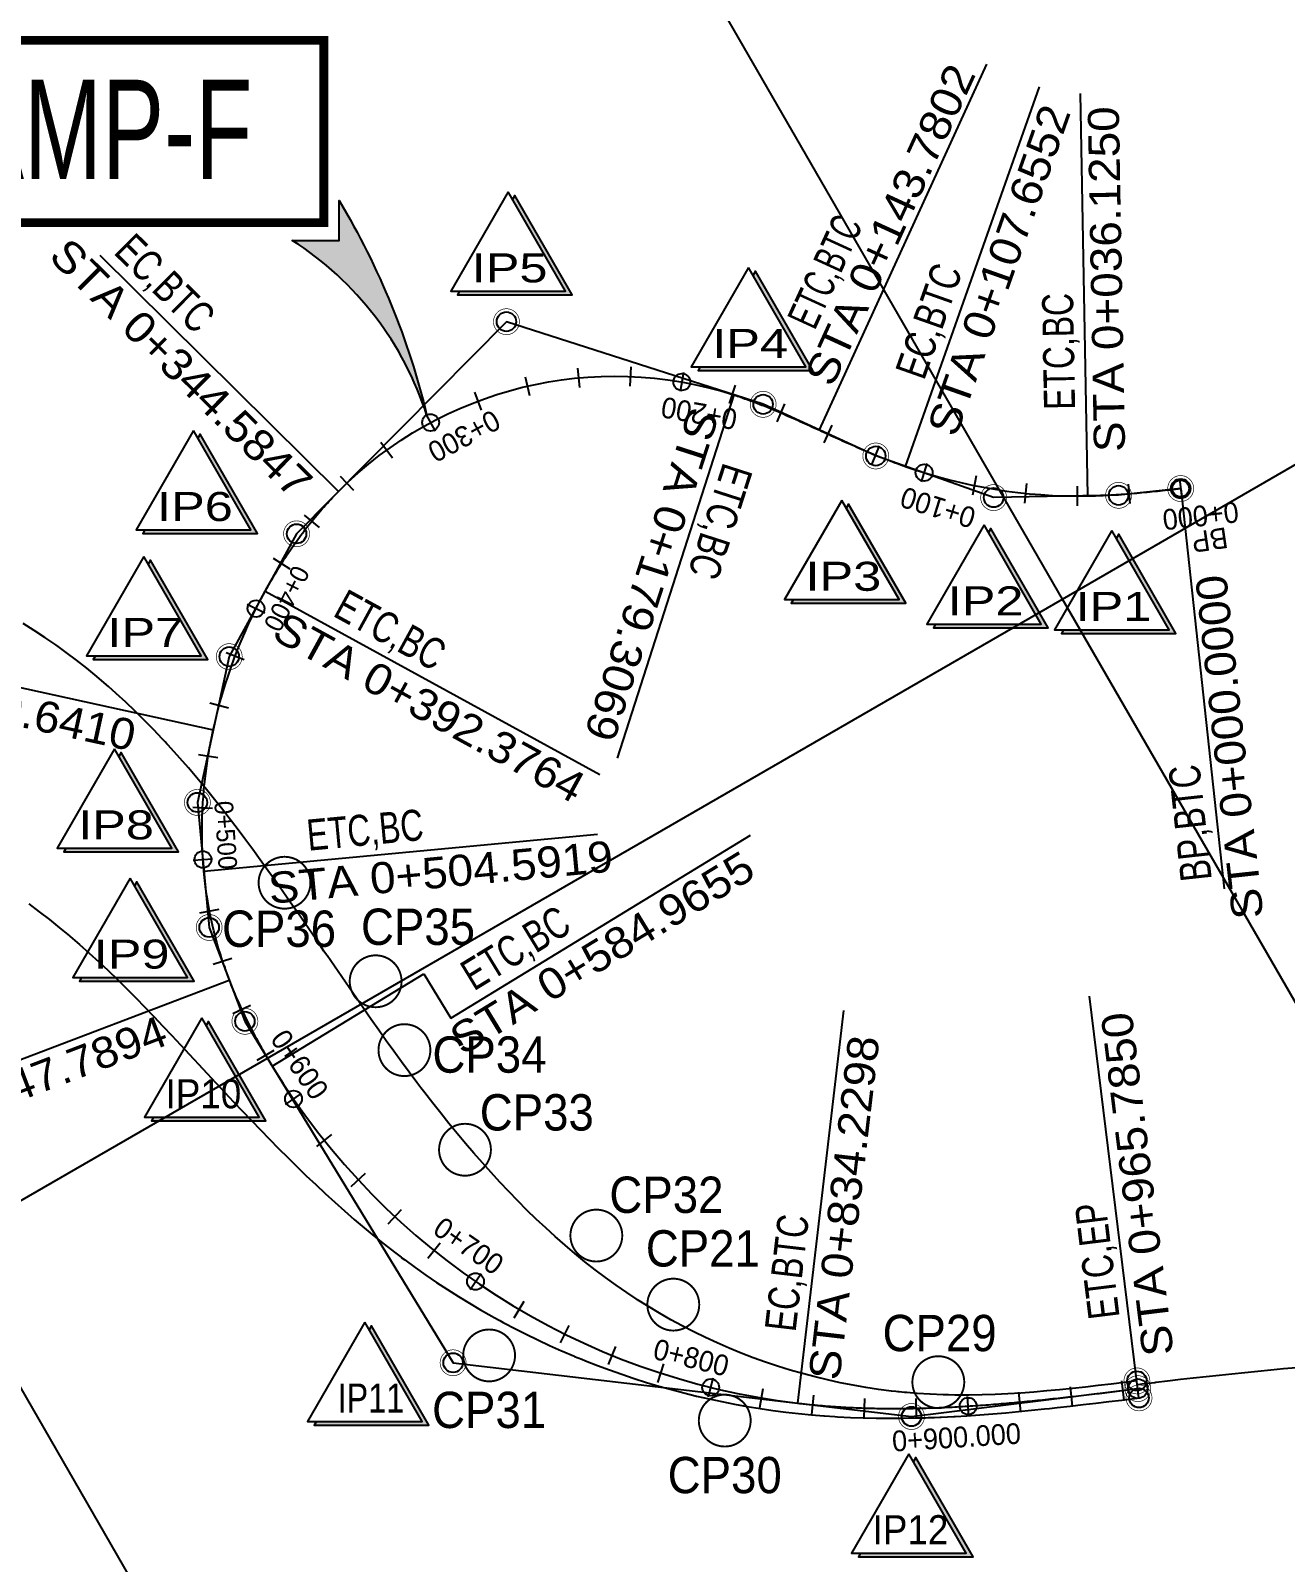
# Model space of a CAD drawing. Extents: x 227753 to 228594, y 228187 to 228781.
# Drawn here: x 228114.8 to 228211.6, y 228567.4 to 228685.5 of the extents above; entities that cross this region are included whole.
import ezdxf
from ezdxf.enums import TextEntityAlignment as Align

# ---------------------------------------------------------------- set-up
doc = ezdxf.new("R2010")
doc.units = 0
doc.header["$LTSCALE"] = 10
doc.header["$MEASUREMENT"] = 0
doc.layers.get('0').update_dxf_attribs({"linetype": 'CONTINUOUS'})
for name, color, linetype in [('CA-ALGN-CNTL', 2, 'CONTINUOUS'), ('CA-ALGN-IPLN', 1, 'CONTINUOUS'), ('CA-ALGN-IPSM', 2, 'CONTINUOUS'), ('CA-ALGN-STSM', 2, 'CONTINUOUS'), ('CA-ALGN-SUBL', 1, 'CONTINUOUS'), ('CA-ALGN-SUBT', 2, 'CONTINUOUS'), ('CA-ALGN-TEXT', 3, 'CONTINUOUS'), ('CA-LEAL', 1, 'CONTINUOUS'), ('CA-LEAT', 3, 'CONTINUOUS'), ('CV-GRID-LINE', 1, 'CONTINUOUS'), ('CV-SURV-SYMB', 3, 'CONTINUOUS'), ('CV-SURV-TEXT', 3, 'CONTINUOUS')]:
    doc.layers.add(name, color=color, linetype=linetype)
doc.styles.add('GTXT', font='romans__.ttf', dxfattribs={"bigfont": 'whgtxt'})
doc.styles.get("Standard").update_dxf_attribs({"font": 'Dotum.ttf'})

# ---------------------------------------------------------------- blocks, each defined once
blk = doc.blocks.new('CASTAMM')
blk.add_line((0, -1.5), (0, 1.5))
blk.add_circle((0, 0), 1.3)
at = {"style": 'GTXT', "flags": 1}
for tag, p in [('STA_DST', (0, -3.624746947281125)), ('XSEC_DAT', (0, -6.854719476030255))]:
    blk.add_attdef(tag, text='', height=2.5, dxfattribs=at).set_placement(p, align=Align.MIDDLE)
blk = doc.blocks.new('CASTAMS')
blk.add_line((0, -1.5), (0, 1.5))
at = {"style": 'GTXT', "flags": 1}
for tag, p in [('STA_DST', (0, -3.624746947281125)), ('XSEC_DAT', (0, -6.854719476030255))]:
    blk.add_attdef(tag, text='', height=2.5, dxfattribs=at).set_placement(p, align=Align.MIDDLE)
blk = doc.blocks.new('CAIPMRK')
at = {"const_width": 0.1}
blk.add_lwpolyline([(-2, 0, -0.9999999999999999), (2, 0, -1)], format="xyb", close=True, dxfattribs=at)
blk.add_circle((0, 0), 1.5)
blk = doc.blocks.new('CVSVCPM')
at = {"const_width": 0.15}
blk.add_lwpolyline([(0, 2, -1), (0, -2, -1), (0, 2)], format="xyb", dxfattribs=at)
at = {"style": 'GTXT', "flags": 1}
blk.add_attdef('NO', text='', height=2.5, dxfattribs=at).set_placement((0, 4.760439115567124), align=Align.MIDDLE)

msp = doc.modelspace()

# ---------------------------------------------------------------- hatches: boundary and pattern name
at = {"layer": 'CA-ALGN-TEXT'}
for points in [[(228156.0911978542, 228665.4399606766), (228147.9349483182, 228665.4399606766), (228147.7728568025, 228665.159209936), (228156.6129707072, 228665.159209936), (228152.1929137549, 228672.8149731499), (228152.0130730862, 228672.5034799744)], [(228174.6485538168, 228659.6148415517), (228166.4923042807, 228659.6148415517), (228166.3302127651, 228659.3340908111), (228175.1703266698, 228659.3340908111), (228170.7502697174, 228666.9898540249), (228170.5704290488, 228666.6783608495)], [(228131.8193133458, 228647.0378591625), (228123.6630638097, 228647.0378591625), (228123.500972294, 228646.7571084219), (228132.3410861988, 228646.7571084219), (228127.9210292464, 228654.4128716357), (228127.7411885777, 228654.1013784603)], [(228181.838647822, 228641.6567739845), (228173.6823982859, 228641.6567739845), (228173.5203067703, 228641.3760232439), (228182.360420675, 228641.3760232439), (228177.9403637226, 228649.0317864578), (228177.760523054, 228648.7202932823)], [(228192.8077778666, 228639.76186341), (228184.6515283306, 228639.76186341), (228184.4894368149, 228639.4811126694), (228193.3295507196, 228639.4811126694), (228188.9094937672, 228647.1368758832), (228188.7296530986, 228646.8253827078)], [(228202.6750613629, 228639.3310713515), (228194.5188118268, 228639.3310713515), (228194.3567203112, 228639.050320611), (228203.1968342159, 228639.050320611), (228198.7767772635, 228646.7060838247), (228198.5969365948, 228646.3945906494)], [(228127.988989416, 228637.3243577814), (228119.8327398799, 228637.3243577814), (228119.6706483643, 228637.0436070409), (228128.510762269, 228637.0436070408), (228124.0907053166, 228644.6993702546), (228123.9108646479, 228644.3878770793)], [(228125.731454553, 228622.4870091227), (228117.575205017, 228622.4870091227), (228117.4131135013, 228622.2062583821), (228126.253227406, 228622.2062583821), (228121.8331704536, 228629.8620215959), (228121.653329785, 228629.5505284205)], [(228126.9314662381, 228612.5220825525), (228118.7752167021, 228612.5220825525), (228118.6131251864, 228612.241331812), (228127.4532390911, 228612.241331812), (228123.0331821388, 228619.8970950258), (228122.8533414701, 228619.5856018504)], [(228132.4719950721, 228601.7504150954), (228124.3157455361, 228601.7504150954), (228124.1536540205, 228601.4696643549), (228132.9937679251, 228601.4696643549), (228128.5737109728, 228609.1254275687), (228128.3938703041, 228608.8139343933)], [(228145.0431732228, 228578.2861709966), (228136.8869236867, 228578.2861709966), (228136.7248321711, 228578.005420256), (228145.5649460758, 228578.005420256), (228141.1448891234, 228585.6611834698), (228140.9650484548, 228585.3496902944)], [(228187.0156033789, 228568.1348128773), (228178.8593538429, 228568.1348128773), (228178.6972623272, 228567.8540621368), (228187.5373762319, 228567.8540621368), (228183.1173192795, 228575.5098253506), (228182.9374786109, 228575.1983321751)]]:
    msp.add_hatch(color=256, dxfattribs=at).paths.add_polyline_path(points)
at = {"layer": 'CA-LEAL'}
h = msp.add_hatch(color=256, dxfattribs=at)
edge = h.paths.add_edge_path()
edge.add_arc((228121.4722846283, 228648.200563472), 25.12749305833564, 17.69680330016094, 57.36090990800697)
edge.add_line((228135.0246830109, 228669.3600390202), (228138.6330564446, 228669.3600390202))
edge.add_line((228138.6330564446, 228669.3600390202), (228138.6330564446, 228672.4355357627))
edge.add_arc((228088.020937599, 228642.0846582775), 59.01493317935285, 13.477431644281808, 30.950108454510712, ccw=False)

# ---------------------------------------------------------------- linework, layer by layer
at = {"layer": 'CA-ALGN-CNTL'}
for points in [[(228129.7620095435, 228613.4211284652, -0.05839180316798868), (228128.2049512729, 228620.7053235805), (228128.1911569695, 228620.8555223003), (228128.1739546017, 228621.0547807995), (228128.1579899721, 228621.2541422866), (228128.1432591593, 228621.453598738), (228128.1297581881, 228621.6531422109), (228128.1174830306, 228621.8527648429), (228128.1064296074, 228622.0524588526), (228128.0965937883, 228622.2522165389), (228128.0879713937, 228622.4520302817), (228128.0805581952, 228622.6518925415), (228128.0743499169, 228622.8517958597), (228128.0693422365, 228623.0517328582), (228128.0655307859, 228623.2516962398), (228128.0629111523, 228623.451678788), (228128.0614788794, 228623.6516733668), (228128.0612294682, 228623.8516729209), (228128.0621583781, 228624.0516704755), (228128.0642610276, 228624.2516591365), (228128.0675327952, 228624.4516320898), (228128.071969021, 228624.6515826019), (228128.0775650066, 228624.8515040195), (228128.0843160169, 228625.0513897694), (228128.0922172807, 228625.2512333584), (228128.1012639913, 228625.4510283732), (228128.111451308, 228625.6507684802), (228128.1227743564, 228625.8504474255), (228128.1352282296, 228626.0500590347), (228128.1488079891, 228626.2495972127), (228128.1635086656, 228626.4490559436), (228128.1793252597, 228626.6484292903), (228128.196252743, 228626.8477113949), (228128.2142860588, 228627.0468964778), (228128.2334201228, 228627.245978838), (228128.2536498243, 228627.4449528528), (228128.2749700267, 228627.6438129776), (228128.2973755684, 228627.8425537453), (228128.3208612635, 228628.0411697669), (228128.3454219028, 228628.2396557304), (228128.3710522545, 228628.4380064011), (228128.3977470648, 228628.6362166215), (228128.4255010589, 228628.8342813103), (228128.4543089417, 228629.032195463), (228128.4841653985, 228629.2299541512), (228128.5150650955, 228629.4275525224), (228128.5470026812, 228629.6249857996), (228128.5799727864, 228629.8222492816), (228128.6139700254, 228630.0193383419), (228128.6489889964, 228630.216248429), (228128.6850242824, 228630.4129750659), (228128.7220704518, 228630.6095138499), (228128.760122059, 228630.8058604523), (228128.7991736455, 228631.0020106178), (228128.8392197399, 228631.1979601647), (228128.8802548589, 228631.3937049842), (228128.9222735083, 228631.5892410403), (228128.9306528405, 228631.6276734067, -0.07170337086602985), (228132.9335314533, 228642.316596723), (228132.9938061687, 228642.4261337375), (228133.0909406886, 228642.600961654), (228133.1889580092, 228642.7752961573), (228133.2878616865, 228642.9491293406), (228133.3876552009, 228643.1224532175), (228133.4883419563, 228643.2952597216), (228133.5899252786, 228643.4675407074), (228133.6924084144, 228643.6392879491), (228133.79579453, 228643.8104931419), (228133.9000867101, 228643.9811479013), (228134.0052879558, 228644.1512437636), (228134.1114011845, 228644.3207721858), (228134.2184292274, 228644.4897245459), (228134.3263748291, 228644.6580921432), (228134.4352406456, 228644.8258661979), (228134.5450292433, 228644.9930378521), (228134.6557430975, 228645.1595981695), (228134.7673845914, 228645.3255381359), (228134.8799560139, 228645.4908486591), (228134.9934595592, 228645.6555205698), (228135.1078973245, 228645.8195446213), (228135.2232713096, 228645.9829114903), (228135.3395834144, 228646.1456117769), (228135.4568354381, 228646.3076360051), (228135.575029078, 228646.4689746234), (228135.6941659273, 228646.629618005), (228135.8142474744, 228646.7895564481), (228135.935275101, 228646.9487801767), (228136.0572500807, 228647.107279341), (228136.1801735777, 228647.2650440178), (228136.3040466453, 228647.4220642111), (228136.4288702243, 228647.5783298525), (228136.5546451414, 228647.7338308022), (228136.6813721081, 228647.8885568492), (228136.8090517189, 228648.0424977121), (228136.9376844496, 228648.1956430399), (228137.0672706565, 228648.3479824123), (228137.197810574, 228648.4995053408), (228137.3293043137, 228648.6502012693), (228137.4617518628, 228648.8000595748), (228137.5951530821, 228648.9490695683), (228137.7295077052, 228649.0972204956), (228137.8648153362, 228649.2445015381), (228138.0010754489, 228649.3909018137), (228138.1382873845, 228649.5364103778), (228138.2764503506, 228649.6810162239), (228138.4155634196, 228649.8247082852), (228138.5556255269, 228649.9674754347), (228138.5790373436, 228649.9911549521, -0.2826486718396786), (228169.0903733134, 228657.444910721), (228169.1905865638, 228657.4124699494), (228169.3805548707, 228657.3499247444), (228169.5701202828, 228657.2861687815), (228169.7592872703, 228657.2212401524), (228169.9480609787, 228657.1551767698), (228170.1364472068, 228657.0880163655), (228170.3244523837, 228657.019796491), (228170.5120835474, 228656.9505545162), (228170.6993483222, 228656.8803276314), (228170.8862548971, 228656.8091528476), (228171.0728120037, 228656.7370669986), (228171.2590288952, 228656.6641067431), (228171.4449153242, 228656.5903085677), (228171.6304815219, 228656.5157087901), (228171.8157381769, 228656.4403435625), (228172.0006964137, 228656.3642488761), (228172.1853677723, 228656.2874605652), (228172.3697641872, 228656.2100143129), (228172.5538979667, 228656.1319456554), (228172.7377817728, 228656.0532899886), (228172.9214286001, 228655.9740825734), (228173.1048517562, 228655.8943585424), (228173.2880648414, 228655.8141529065), (228173.4710817283, 228655.7335005616), (228173.6539165426, 228655.6524362959), (228173.8365836423, 228655.570994797), (228174.0190975989, 228655.48921066), (228174.2014731771, 228655.4071183949), (228174.3837253155, 228655.3247524346), (228174.5658691073, 228655.2421471433), (228174.7479197804, 228655.1593368246), (228174.9298926782, 228655.0763557298), (228175.1118032404, 228654.9932380668), (228175.2936669837, 228654.9100180083), (228175.4754994824, 228654.8267297008), (228175.6573163492, 228654.7434072733), (228175.8391325321, 228654.6600833535), (228176.0209602457, 228654.5767845995), (228176.2028110102, 228654.4935361819), (228176.3846963251, 228654.4103632808), (228176.5666276581, 228654.3272910908), (228176.7486164355, 228654.2443448253), (228176.9306740312, 228654.1615497218), (228177.112811756, 228654.078931046), (228177.2950408478, 228653.9965140968), (228177.4773724602, 228653.9143242109), (228177.6598176527, 228653.8323867671), (228177.8423873795, 228653.7507271907), (228178.0250924792, 228653.6693709584), (228178.2079436643, 228653.5883436021), (228178.39095151, 228653.5076707131), (228178.5741264437, 228653.4273779468), (228178.7574787343, 228653.3474910259), (228178.9410184815, 228653.2680357451), (228179.1247556045, 228653.1890379744), (228179.3086998313, 228653.1105236627), (228179.4928606879, 228653.0325188419), (228179.6772474869, 228652.9550496297), (228179.8618693166, 228652.878142233), (228180.04673503, 228652.8018229513), (228180.2318532332, 228652.7261181793), (228180.4172322745, 228652.6510544096), (228180.6028802328, 228652.5766582355), (228180.7888049065, 228652.5029563534), (228180.9750138016, 228652.4299755648), (228181.1615141206, 228652.3577427783), (228181.3483127505, 228652.2862850114), (228181.5354162516, 228652.2156293923), (228181.7228308453, 228652.1458031607), (228181.9105624027, 228652.0768336694), (228182.0986164322, 228652.0087483849), (228182.2869980683, 228651.9415748878), (228182.3105690484, 228651.9332436889, 0.0896517785780144), (228196.357344217, 228649.657608242), (228196.3823399189, 228649.6580714373), (228196.5822943124, 228649.6623328977), (228196.7822257272, 228649.6675629418), (228196.9821303272, 228649.6737337786), (228197.1820046675, 228649.6808176073), (228197.381845683, 228649.6887866206), (228197.5816506767, 228649.6976130077), (228197.7814173082, 228649.7072689569), (228197.9811435824, 228649.7177266581), (228198.1808278377, 228649.728958305), (228198.3804687345, 228649.7409360972), (228198.5800652434, 228649.7536322417), (228198.7796166342, 228649.7670189548), (228198.9791224639, 228649.781068463), (228199.1785825649, 228649.7957530045), (228199.3779970342, 228649.8110448301), (228199.577366221, 228649.8269162038), (228199.7766907158, 228649.8433394035), (228199.9759713385, 228649.8602867215), (228200.1752091267, 228649.8777304646), (228200.3744053248, 228649.8956429542), (228200.5735613718, 228649.9139965266), (228200.77267889, 228649.9327635323), (228200.9717596738, 228649.9519163362), (228201.1708056776, 228649.971427317), (228201.369819005, 228649.9912688665), (228201.5688018966, 228650.0114133893), (228201.7677567191, 228650.0318333019), (228201.9666859536, 228650.0525010319), (228202.1655921839, 228650.0733890171), (228202.3644780857, 228650.0944697047), (228202.5633464143, 228650.1157155499), (228202.7621999939, 228650.1370990154), (228202.9610417057, 228650.1585925696), (228203.1598744766, 228650.1801686861), (228203.3587012679, 228650.2017998421), (228203.5575250637, 228650.2234585172)], [(228129.7620138318, 228613.4211304649, 0.009170844477546198), (228130.1596208553, 228612.3167558915), (228130.2241181165, 228612.1488374494), (228130.2969250964, 228611.9625607264), (228130.3708700649, 228611.7767327996), (228130.4459372231, 228611.5913553433), (228130.522110826, 228611.4064297783), (228130.5993751844, 228611.2219572762), (228130.6777146668, 228611.0379387625), (228130.7571137004, 228610.8543749207), (228130.8375567736, 228610.6712661956), (228130.9190284365, 228610.4886127971), (228131.001513303, 228610.3064147035), (228131.0849960514, 228610.1246716658), (228131.1694614264, 228609.9433832106), (228131.2548942394, 228609.7625486438), (228131.3412793702, 228609.5821670545), (228131.4286017673, 228609.4022373183), (228131.5168464494, 228609.222758101), (228131.6059985059, 228609.0437278616), (228131.6960430975, 228608.8651448567), (228131.7869654572, 228608.6870071434), (228131.8787508904, 228608.5093125825), (228131.9713847757, 228608.3320588429), (228132.0648525655, 228608.155243404), (228132.1591397859, 228607.97886356), (228132.2542320372, 228607.8029164225), (228132.3501149943, 228607.6273989245), (228132.4467744067, 228607.4523078235), (228132.5441960985, 228607.2776397049), (228132.6423659684, 228607.1033909852), (228132.7412699902, 228606.9295579154), (228132.8408942118, 228606.7561365843), (228132.9412247559, 228606.5831229217), (228133.0422478193, 228606.4105127016), (228133.1439496728, 228606.2383015456), (228133.2463166607, 228606.0664849258), (228133.3493352008, 228605.8950581682), (228133.4529917835, 228605.7240164555), (228133.4817859746, 228605.6767540727, 0.2305639061482805), (228174.0335030377, 228579.6902306599), (228174.1437941653, 228579.6774147482), (228174.3425214574, 228579.6548887627), (228174.5413284122, 228579.6330770229), (228174.7402118795, 228579.6119743131), (228174.9391687669, 228579.5915754021), (228175.1381960392, 228579.571875044), (228175.3372907186, 228579.5528679782), (228175.5364498836, 228579.5345489304), (228175.7356706693, 228579.5169126124), (228175.9349502664, 228579.499953723), (228176.1342859215, 228579.4836669485), (228176.3336749359, 228579.4680469627), (228176.5331146658, 228579.4530884275), (228176.7326025216, 228579.4387859933), (228176.9321359677, 228579.4251342996), (228177.1317125218, 228579.4121279751), (228177.3313297548, 228579.399761638), (228177.5309852903, 228579.3880298967), (228177.7306768041, 228579.3769273502), (228177.9304020236, 228579.3664485879), (228178.1301587278, 228579.3565881905), (228178.3299447468, 228579.3473407302), (228178.529757961, 228579.3387007709), (228178.729596301, 228579.3306628688), (228178.9294577472, 228579.3232215723), (228179.1293403292, 228579.3163714227), (228179.3292421253, 228579.3101069545), (228179.5291612624, 228579.3044226953), (228179.7290959153, 228579.2993131666), (228179.9290443064, 228579.2947728838), (228180.1290047049, 228579.2907963564), (228180.3289754271, 228579.2873780887), (228180.5289548351, 228579.2845125796), (228180.7289413371, 228579.2821943231), (228180.9289333864, 228579.2804178086), (228181.1289294813, 228579.2791775208), (228181.3289281645, 228579.2784679405), (228181.5289280226, 228579.2782835444), (228181.7289276859, 228579.2786188055), (228181.9289258278, 228579.2794681934), (228182.1289211642, 228579.2808261742), (228182.3289124532, 228579.2826872113), (228182.5288984948, 228579.2850457649), (228182.7288781301, 228579.2878962928), (228182.9288502412, 228579.2912332501), (228183.1288137505, 228579.29505109), (228183.3287676203, 228579.2993442633), (228183.5287108524, 228579.304107219), (228183.7286424876, 228579.3093344046), (228183.9285616054, 228579.3150202657), (228184.1284673231, 228579.3211592469), (228184.328358796, 228579.3277457912), (228184.5282352163, 228579.3347743409), (228184.7280958131, 228579.3422393372), (228184.9279398516, 228579.3501352204), (228185.127766633, 228579.3584564305), (228185.3275754937, 228579.3671974067), (228185.5273658051, 228579.376352588), (228185.7271369729, 228579.3859164132), (228185.9268884369, 228579.3958833207), (228186.1266196703, 228579.4062477492), (228186.3263301794, 228579.4170041375), (228186.5260195031, 228579.4281469242), (228186.7256872124, 228579.4396705488), (228186.9253329099, 228579.4515694508), (228187.1249562294, 228579.4638380702), (228187.3245568357, 228579.4764708478), (228187.5241344234, 228579.489462225), (228187.7236887173, 228579.5028066439), (228187.9232194714, 228579.5164985474), (228188.1227264686, 228579.5305323793), (228188.3222095202, 228579.5449025845), (228188.5216684655, 228579.5596036089), (228188.7211031713, 228579.5746298992), (228188.9205135315, 228579.5899759037), (228189.1198994663, 228579.6056360715), (228189.3192609224, 228579.6216048532), (228189.5185978718, 228579.6378767006), (228189.717910312, 228579.6544460668), (228189.917198265, 228579.6713074062), (228190.1164617772, 228579.688455175), (228190.3157009186, 228579.7058838302), (228190.5149157828, 228579.7235878308), (228190.7141064861, 228579.7415616371), (228190.9132731674, 228579.7597997109), (228191.1124159873, 228579.7782965153), (228191.3115351281, 228579.7970465155), (228191.510630793, 228579.8160441777), (228191.7097032059, 228579.8352839699), (228191.9087526107, 228579.8547603617), (228192.1077792711, 228579.8744678242), (228192.3067834698, 228579.8944008301), (228192.5057655083, 228579.9145538537), (228192.7047257065, 228579.9349213709), (228192.903664402, 228579.955497859), (228193.1025819497, 228579.9762777969), (228193.3014787215, 228579.9972556653), (228193.5003551057, 228580.018425946), (228193.6992115065, 228580.0397831227), (228193.8980483437, 228580.0613216803), (228194.0968660522, 228580.0830361054), (228194.2956650814, 228580.1049208858), (228194.4944458949, 228580.1269705111), (228194.69320897, 228580.1491794718), (228194.891954797, 228580.1715422603), (228195.0906838793, 228580.1940533698), (228195.2893967325, 228580.2167072953), (228195.4880938838, 228580.2394985327), (228195.6867758723, 228580.2624215793), (228195.8854432475, 228580.2854709337), (228196.0840965697, 228580.3086410954), (228196.2827364092, 228580.3319265652), (228196.4813633457, 228580.355321845), (228196.6799779682, 228580.3788214377), (228196.8785808743, 228580.4024198471), (228197.0771726696, 228580.426111578), (228197.2757539679, 228580.4498911361), (228197.4743253897, 228580.4737530282), (228197.6728875628, 228580.4976917614), (228197.8714411212, 228580.521701844), (228198.0699867047, 228580.5457777847), (228198.2685249588, 228580.5699140931), (228198.4670565338, 228580.5941052793), (228198.6655820847, 228580.6183458539), (228198.8641022705, 228580.642630328), (228199.0626177539, 228580.6669532133), (228199.2611292007, 228580.6913090217), (228199.4596372796, 228580.7156922655), (228199.6581426614, 228580.7400974572), (228199.8566460187, 228580.7645191098), (228200.0551480256, 228580.7889517361), (228200.2536493572, 228580.8133898493)]]:
    msp.add_lwpolyline(points, format="xyb", dxfattribs=at)
for points in [[(228200.1817397983, 228581.4092490174), (228199.1892073808, 228581.2872615927), (228198.1965124209, 228581.1666236997), (228197.2034913761, 228581.0486866023), (228196.2099998284, 228580.9347964399), (228195.2159024839, 228580.8263115481), (228194.2210921017, 228580.7245856741), (228193.225486493, 228580.6309731726), (228192.2290359141, 228580.5468402025), (228191.2317313341, 228580.4735464056), (228190.2336053631, 228580.4124592998), (228189.2347437163, 228580.3649424219), (228188.2352864101, 228580.3323652562), (228187.2354292982, 228580.3160925742), (228186.6354354768, 228580.3147243572), (228186.3354395715, 228580.3165165071), (228186.235445124, 228580.3174919707), (228186.1354510828, 228580.3186547304), (228185.6355294512, 228580.3273763962), (228185.235668468, 228580.3379159351), (228184.2426596877, 228580.3784015949), (228184.2426596877, 228580.3784015949), (228184.2365207287, 228580.3787185838), (228183.2384819507, 228580.4410084552), (228182.4411741529, 228580.5064500703), (228182.3017681095, 228580.5193284203), (228182.2420342711, 228580.5249784634), (228181.844003938, 228580.5646272234), (228181.7445534828, 228580.5750804646), (228181.5854777852, 228580.592255655), (228181.2476469757, 228580.6305877814), (228180.2557888862, 228580.7577883863), (228179.2669313602, 228580.9065198628), (228178.281541095, 228581.0767098674), (228177.3000805919, 228581.2682813244), (228176.32301962, 228581.4811405699), (228175.350814824, 228581.7151886719), (228174.3839271168, 228581.970315306), (228173.4228127507, 228582.24639822), (228172.4679292463, 228582.5433089649), (228171.5197232675, 228582.8609058961), (228170.5786454785, 228583.1990404407), (228169.6451411508, 228583.5575493653), (228168.7196503601, 228583.9362664367), (228167.8026112538, 228584.3350127614), (228166.8944545869, 228584.7535982497), (228165.9956123824, 228585.1918266158), (228165.106509271, 228585.6494903779), (228164.2275642233, 228586.1263718577), (228163.3591912813, 228586.6222459131), (228162.5018050233, 228587.1368784736), (228161.6558079032, 228587.6700284688), (228161.5532739625, 228587.7364064635), (228161.5532739625, 228587.7364064635), (228160.8215617528, 228588.2213851873), (228159.9991969029, 228588.7903148895), (228159.1887345128, 228589.3760769269), (228158.3901574927, 228589.9779408996), (228157.6034134323, 228590.5951975845), (228156.8284250654, 228591.2271488115), (228156.0650780725, 228591.8731165869), (228155.3132288141, 228592.532433702), (228154.5727109904, 228593.2044521966), (228153.843326713, 228593.8885428234), (228153.1248594332, 228594.5840886555), (228152.4170637461, 228595.290490747), (228151.7196740505, 228596.0071731324), (228151.032405621, 228596.7335649708), (228150.3549525357, 228597.4691201342), (228149.686992677, 228598.213308547), (228149.0281818026, 228598.965610454), (228148.3781674024, 228599.7255244208), (228147.736574574, 228600.4925637973), (228147.103019415, 228601.2662575222), (228146.4771058267, 228602.0461436582), (228145.8584222465, 228602.8317790529), (228145.2465449156, 228603.6227296781), (228144.943025477, 228604.0200647669), (228144.6410458071, 228604.4185728978), (228144.0414854303, 228605.2188979328), (228143.447413562, 228606.0233085919), (228142.8583745154, 228606.8314101484), (228142.2739053353, 228607.6428244636), (228141.6935338708, 228608.4571773275), (228141.1167911668, 228609.2741009938), (228140.54319334, 228610.0932375728), (228139.9722607035, 228610.9142339069), (228139.4035026421, 228611.7367397666), (228138.8364354685, 228612.5604089224), (228138.2705608357, 228613.3849005372), (228137.7053910565, 228614.2098753096), (228137.6714918756, 228614.2593824134), (228137.4660818912, 228614.5593909428), (228137.4660818912, 228614.5593909428), (228137.1404260517, 228615.0349914026), (228136.5751195123, 228615.8598710506), (228136.0088773642, 228616.6841112205), (228135.4411122653, 228617.5073012187), (228134.8712316772, 228618.3290273515), (228134.2986519899, 228619.1488764613), (228133.7227921291, 228619.9664229981), (228133.1430747529, 228620.7812389478), (228132.5589285189, 228621.592885904), (228131.9697915493, 228622.4009170682), (228131.3751079658, 228623.2048752491), (228130.7743308906, 228624.0042876675), (228130.1669229096, 228624.7986731514), (228129.5523625372, 228625.5875389408), (228128.9301323593, 228626.3703692228), (228128.2997380865, 228627.1466361322), (228127.6606924291, 228627.9157996791), (228127.0125320258, 228628.677294429), (228126.3548042472, 228629.4305403591), (228125.6870791243, 228630.1749381975), (228125.4170988256, 228630.470081792), (228125.349339209, 228630.5436248906), (228125.2135049771, 228630.6904206815), (228125.0089486162, 228630.9098666917), (228124.3200253423, 228631.6346888046), (228123.6199468501, 228632.3487403223), (228122.9083760797, 228633.0513370499), (228122.1850038272, 228633.7417785441), (228121.4495505492, 228634.4193329882), (228120.8523238908, 228634.9515999041), (228120.8523238908, 228634.9515999041), (228120.7017687548, 228635.0832570489), (228119.9414450776, 228635.7327762881), (228119.1684002035, 228636.3671012866), (228118.3824931391, 228636.9854162523), (228117.5836216754, 228637.586886216), (228116.957987508, 228638.0391603809), (228116.7717295845, 228638.1706565677), (228115.9468011549, 228638.7358545203), (228115.1088686559, 228639.2815841819), (228114.2580125338, 228639.8069382153)], [(228114.6996720188, 228618.1897175476), (228115.5028321976, 228617.5939753114), (228116.2952267225, 228616.9839877346), (228117.0766012065, 228616.3599474286), (228117.8467089226, 228615.7220537369), (228117.8889018464, 228615.6864294492), (228118.6054260287, 228615.0706531607), (228119.3532273397, 228614.4067472961), (228120.0908089618, 228613.7315024518), (228120.8189098576, 228613.0460427072), (228121.5383165063, 228612.3514618404), (228122.2498490473, 228611.6488153281), (228122.9543642086, 228610.9391312742), (228123.6527463782, 228610.2234098733), (228124.3459038725, 228609.5026258754), (228125.0347649362, 228608.7777355137), (228125.720277742, 228608.0496765049), (228126.4033994626, 228607.319370977), (228127.0850981991, 228606.58773813), (228127.3995943695, 228606.2497827841), (228127.4847925449, 228606.1582232156), (228127.7663285357, 228605.8556685753), (228128.4477819479, 228605.1238086424), (228129.1299898496, 228604.3926498953), (228129.8134855829, 228603.6626965584), (228130.4987982939, 228602.9344481239), (228131.1864565926, 228602.2084130124), (228131.876979893, 228601.4851035724), (228132.5708828768, 228600.7650363488), (228133.2686759582, 228600.0487392787), (228133.9708568906, 228599.3367422275), (228134.67791616, 228598.629591649), (228135.3903340559, 228597.9278396572), (228136.1085756716, 228597.2320526866), (228136.8330983686, 228596.5428065642), (228137.564338848, 228595.8606929013), (228138.3027178827, 228595.186314898), (228139.0486435136, 228594.5202938067), (228139.8024996571, 228593.8632646644), (228140.5646505697, 228593.2158765609), (228141.3354413112, 228592.5787998345), (228142.1151858894, 228591.9527146082), (228142.9041778476, 228591.3383284498), (228143.419086024, 228590.947857327), (228143.436000231, 228590.9351730611), (228143.7026816767, 228590.7363552477), (228144.5107677729, 228590.1473090723), (228145.3282477822, 228589.5713721619), (228146.1549119061, 228589.0086958986), (228146.9905436854, 228588.4594232003), (228147.8349246614, 228587.9237004491), (228148.6878359109, 228587.4016668306), (228149.5490570468, 228586.8934560666), (228150.4183622178, 228586.3992033431), (228150.5931725576, 228586.302038953), (228151.0315644563, 228586.0615979108), (228151.2955243766, 228585.9190339175), (228151.3836643077, 228585.8717950787), (228152.1803182078, 228585.4530740477), (228153.0725124678, 228585.0014442592), (228153.9718741811, 228584.5642640775), (228154.8781699078, 228584.1416458321), (228155.7911637443, 228583.7336981203), (228155.8828232609, 228583.6937151804), (228156.7106187866, 228583.3405312717), (228156.802909744, 228583.3020306444), (228157.0801571878, 228583.1874239855), (228157.3579520967, 228583.0741610891), (228157.6362944708, 228582.9622419554), (228158.5679506968, 228582.5989340367), (228159.5053481686, 228582.2506979887), (228160.4482376618, 228581.9176254805), (228161.3963764163, 228581.5998049852), (228162.3495177435, 228581.2973157796), (228163.3074146871, 228581.0102416048), (228164.2698176306, 228580.7386508094), (228165.2364729572, 228580.4826186702), (228166.2071347825, 228580.2422110719), (228167.1815468295, 228580.0174878991), (228168.1594562854, 228579.8085110362), (228169.1406081413, 228579.6153341718), (228170.1247486563, 228579.438004798), (228171.1116213573, 228579.2765711393), (228172.1009700393, 228579.1310769558), (228173.0925363009, 228579.0015578116), (228174.0860610089, 228578.8880465386), (228175.0812877622, 228578.790575237), (228176.0296280574, 228578.7127416629), (228176.0779589632, 228578.7091660783), (228176.8761552748, 228578.6555535122), (228177.0758046609, 228578.6437186319), (228178.0745427898, 228578.5936774491), (228179.0739117682, 228578.5583996031), (228180.0736786024, 228578.5372286504), (228180.2736607091, 228578.5346294811), (228180.5336486201, 228578.5320452099), (228180.6336450624, 228578.5312902912), (228181.0736425479, 228578.5295082912), (228181.2736418081, 228578.529519411), (228181.6736380437, 228578.5310576082), (228182.0736237162, 228578.534578101), (228183.0734700036, 228578.5517775315), (228183.8731624252, 228578.573825627), (228184.0730518948, 228578.5804429096), (228184.2729287657, 228578.5874940139), (228184.5727132336, 228578.5988680843), (228184.9723664213, 228578.6154964578), (228185.0722686592, 228578.6199087059), (228186.0710336904, 228578.669512927), (228186.1708827449, 228578.6750052915), (228187.0692849706, 228578.7285869909), (228188.0669736063, 228578.7964675838), (228189.0640784886, 228578.8724912672), (228190.0605832406, 228578.9559904067), (228191.0564942702, 228579.0463059038), (228192.0518299132, 228579.1427739994), (228193.0466164339, 228579.2447332029), (228193.4443868767, 228579.2869065863), (228194.0408979528, 228579.351523095), (228195.0347230547, 228579.4624835248), (228196.0281482524, 228579.5769566088), (228197.0212417191, 228579.6942842679), (228198.0140716278, 228579.8138084227), (228199.0067168121, 228579.9348725296), (228199.9992533732, 228580.0568207774), (228200.3430578026, 228580.0991500377)], [(228129.7424519043, 228613.4120085883), (228131.3698888751, 228609.1392629794), (228147.4296980373, 228582.8087935506), (228182.7919477777, 228578.6635443303), (228200.2536494479, 228580.8133898509)], [(228212.4916219307, 228582.425707729), (228211.4958620231, 228582.3337104811), (228210.5003422004, 228582.2391613939), (228209.5050696587, 228582.1420600035), (228208.5100461301, 228582.0424073098), (228207.5152842748, 228581.9402013846), (228206.5207848249, 228581.8354449599), (228205.5265594406, 228581.7281378397), (228204.5326133181, 228581.6182830239), (228203.5389501894, 228581.5058780483), (228202.5455797148, 228581.390926181), (228201.6518008777, 228581.2852925377), (228201.5525063585, 228581.2734276899), (228200.5597400485, 228581.1533813789), (228200.2184009031, 228581.1115101214), (228200.2184009031, 228581.1115101214)]]:
    msp.add_lwpolyline(points, dxfattribs=at)
at = {"layer": 'CA-ALGN-IPLN'}
msp.add_lwpolyline([(228203.5575250574, 228650.2234574333), (228198.7671490779, 228649.7015120172), (228189.1282882573, 228649.5259046855), (228180.0378817763, 228652.7357305721), (228171.3479793316, 228656.7184391192), (228151.5449844726, 228663.0908163571), (228135.3554855044, 228646.734359119), (228130.1616987132, 228637.260637725), (228127.7045002159, 228626.0171023667), (228128.6126222598, 228616.378300847), (228129.7424477379, 228613.4120066454)], dxfattribs=at)
at = {"layer": 'CA-ALGN-SUBL', "linetype": 'Continuous'}
for p, q in [((228188.5888286401, 228682.9587746565), (228175.6573163492, 228654.7434072733)), ((228192.6446424561, 228681.1999123326), (228182.3105690626, 228651.9332436838)), ((228195.7919722038, 228680.69003195), (228196.357344217, 228649.657608242)), ((228120.1714984571, 228668.210801094), (228138.5790373436, 228649.9911549521)), ((228169.0903733134, 228657.444910721), (228160.076124271, 228629.4319516359)), ((228203.5575250574, 228650.2234574333), (228206.9194004176, 228619.3684941248)), ((228132.9335314533, 228642.3165967229), (228158.7377006828, 228628.1699570911)), ((228098.6087388102, 228638.254323861), (228128.9306528404, 228631.6276734066)), ((228128.2049512729, 228620.7053235804), (228158.5634350829, 228623.5655575016)), ((228147.2566536112, 228609.3931673729), (228170.3824398629, 228623.49833627)), ((228133.4817859746, 228605.6767540727), (228145.1737847718, 228612.8080842677)), ((228145.1737847718, 228612.8080842677), (228147.2566536112, 228609.3931673729)), ((228101.6637441212, 228601.4630244371), (228130.1596208552, 228612.3167558915)), ((228200.3416299525, 228580.0987854633), (228196.5275620399, 228611.0778037714)), ((228174.0335030377, 228579.6902306599), (228177.5836502842, 228609.975787149))]:
    msp.add_line(p, q, dxfattribs=at)
at = {"layer": 'CA-ALGN-TEXT'}
for points in [[(228151.6711409019, 228673.0957238904), (228147.2510839495, 228665.4399606766), (228156.0911978542, 228665.4399606766)], [(228170.2284968644, 228667.2706047655), (228165.8084399121, 228659.6148415517), (228174.6485538168, 228659.6148415517)], [(228127.3992563934, 228654.6936223763), (228122.9791994411, 228647.0378591625), (228131.8193133457, 228647.0378591625)], [(228177.4185908696, 228649.3125371983), (228172.9985339173, 228641.6567739845), (228181.838647822, 228641.6567739845)], [(228188.3877209143, 228647.4176266238), (228183.9676639619, 228639.76186341), (228192.8077778666, 228639.76186341)], [(228198.2550044105, 228646.9868345654), (228193.8349474582, 228639.3310713515), (228202.6750613629, 228639.3310713515)], [(228123.5689324636, 228644.9801209952), (228119.1488755113, 228637.3243577814), (228127.988989416, 228637.3243577814)], [(228121.3113976007, 228630.1427723365), (228116.8913406483, 228622.4870091227), (228125.731454553, 228622.4870091227)], [(228122.5114092857, 228620.1778457664), (228118.0913523334, 228612.5220825525), (228126.9314662381, 228612.5220825525)], [(228128.0519381198, 228609.4061783092), (228123.6318811674, 228601.7504150954), (228132.4719950721, 228601.7504150954)], [(228140.6231162704, 228585.9419342104), (228136.2030593181, 228578.2861709966), (228145.0431732228, 228578.2861709966)], [(228182.5955464265, 228575.7905760912), (228178.1754894742, 228568.1348128773), (228187.0156033789, 228568.1348128773)]]:
    msp.add_lwpolyline(points, close=True, dxfattribs=at)
for points in [[(228147.9349483182, 228665.4399606766), (228147.7728568025, 228665.159209936), (228156.6129707072, 228665.159209936), (228152.1929137549, 228672.8149731499), (228152.0130730862, 228672.5034799744)], [(228166.4923042807, 228659.6148415517), (228166.3302127651, 228659.3340908111), (228175.1703266698, 228659.3340908111), (228170.7502697174, 228666.9898540249), (228170.5704290488, 228666.6783608495)], [(228123.6630638097, 228647.0378591625), (228123.500972294, 228646.7571084219), (228132.3410861988, 228646.7571084219), (228127.9210292464, 228654.4128716357), (228127.7411885777, 228654.1013784603)], [(228173.6823982859, 228641.6567739845), (228173.5203067703, 228641.3760232439), (228182.360420675, 228641.3760232439), (228177.9403637226, 228649.0317864578), (228177.760523054, 228648.7202932823)], [(228184.6515283306, 228639.76186341), (228184.4894368149, 228639.4811126694), (228193.3295507196, 228639.4811126694), (228188.9094937672, 228647.1368758832), (228188.7296530986, 228646.8253827078)], [(228194.5188118268, 228639.3310713515), (228194.3567203112, 228639.050320611), (228203.1968342159, 228639.050320611), (228198.7767772635, 228646.7060838248), (228198.5969365948, 228646.3945906493)], [(228119.8327398799, 228637.3243577814), (228119.6706483643, 228637.0436070409), (228128.510762269, 228637.0436070408), (228124.0907053166, 228644.6993702546), (228123.9108646479, 228644.3878770793)], [(228117.575205017, 228622.4870091227), (228117.4131135013, 228622.2062583821), (228126.253227406, 228622.2062583821), (228121.8331704536, 228629.8620215959), (228121.653329785, 228629.5505284205)], [(228118.7752167021, 228612.5220825525), (228118.6131251864, 228612.241331812), (228127.4532390911, 228612.241331812), (228123.0331821388, 228619.8970950258), (228122.8533414701, 228619.5856018504)], [(228124.3157455361, 228601.7504150954), (228124.1536540205, 228601.4696643549), (228132.9937679251, 228601.4696643549), (228128.5737109728, 228609.1254275687), (228128.3938703041, 228608.8139343933)], [(228136.8869236867, 228578.2861709966), (228136.7248321711, 228578.005420256), (228145.5649460758, 228578.005420256), (228141.1448891234, 228585.6611834698), (228140.9650484548, 228585.3496902944)], [(228178.8593538429, 228568.1348128773), (228178.6972623272, 228567.8540621368), (228187.5373762319, 228567.8540621368), (228183.1173192795, 228575.5098253506), (228182.9374786109, 228575.1983321751)]]:
    msp.add_lwpolyline(points, dxfattribs=at)
at = {"layer": 'CA-LEAL', "const_width": 0.6739200000000032}
msp.add_lwpolyline([(228101.648309891, 228684.7928537106), (228137.4578581352, 228684.792856237), (228137.4578591271, 228670.7338233963), (228101.648310883, 228670.7338208697)], close=True, dxfattribs=at)
at = {"layer": 'CA-LEAL'}
msp.add_lwpolyline([(228145.4107055833, 228655.838816517, 0.1748161910246925), (228135.0246830109, 228669.3600390202), (228138.6330564446, 228669.3600390202), (228138.6330564446, 228672.4355357627, -0.07638698886103769), (228145.4107055833, 228655.838816517, -0.3406038890433939)], format="xyb", dxfattribs=at)
at = {"layer": 'CV-GRID-LINE', "linetype": 'Continuous'}
for p, q in [((228194.4382924029, 228641.7059517169), (228158.3297126397, 228704.2478464561)), ((228194.4382924029, 228641.7059517169), (228158.3297126397, 228704.2478464561)), ((228194.4382924029, 228641.7059517169), (228158.3297126397, 228704.2478464561)), ((228194.4382924029, 228641.7059517169), (228281.0408327813, 228691.7059517169)), ((228194.4382924029, 228641.7059517169), (228281.0408327813, 228691.7059517169)), ((228194.4382924029, 228641.7059517169), (228281.0408327813, 228691.7059517169)), ((228107.8357520244, 228591.705951717), (228194.4382924029, 228641.7059517169)), ((228107.8357520244, 228591.705951717), (228194.4382924029, 228641.7059517169)), ((228107.8357520244, 228591.705951717), (228194.4382924029, 228641.7059517169)), ((228244.4382924029, 228555.1034113385), (228194.4382924029, 228641.7059517169)), ((228244.4382924029, 228555.1034113385), (228194.4382924029, 228641.7059517169)), ((228244.4382924029, 228555.1034113385), (228194.4382924029, 228641.7059517169)), ((228131.4562759144, 228550.794004238), (228107.8357520244, 228591.705951717)), ((228131.4562759144, 228550.794004238), (228107.8357520244, 228591.705951717)), ((228131.4562759144, 228550.794004238), (228107.8357520244, 228591.705951717))]:
    msp.add_line(p, q, dxfattribs=at)

# ---------------------------------------------------------------- block references
at = {"layer": 'CA-ALGN-IPSM', "xscale": 0.5, "yscale": 0.5}
for p in [(228151.5449844725, 228663.090816357), (228171.3479793316, 228656.7184391192), (228180.0378817763, 228652.7357305721), (228189.1282882573, 228649.5259046855), (228198.7671490779, 228649.7015120171), (228203.5575253033, 228650.2234574601), (228135.3554855044, 228646.734359119), (228130.1616987132, 228637.260637725), (228127.7045002159, 228626.0171023666), (228128.6126222598, 228616.378300847), (228131.3698888751, 228609.1392629794), (228147.4296980373, 228582.8087935506), (228200.1817397983, 228581.4092490174), (228200.2536494478, 228580.8133898509), (228200.3430622667, 228580.0991503056), (228182.7919477777, 228578.6635443303)]:
    msp.add_blockref('CAIPMRK', p, dxfattribs=at)
at = {"layer": 'CA-ALGN-STSM', "xscale": 0.5, "yscale": 0.5, "zscale": 0.5}
for name, p, rotation in [('CASTAMS', (228153.1599384499, 228658.1199261889), 192.9849295831305), ('CASTAMS', (228157.1059466059, 228658.7565814894), 185.3454923156204), ('CASTAMS', (228161.1015671456, 228658.8630091216), 177.7060550464477), ('CASTAMM', (228165.0758719872, 228658.4373198399), 170.0666177782319), ('CASTAMS', (228149.3335900676, 228656.9643447786), 200.6243668517496), ('CASTAMS', (228168.9583114334, 228657.487070249), 162.4271805095468), ('CASTAMM', (228145.6948247137, 228655.3103505108), 208.2638041197066), ('CASTAMS', (228172.6974042158, 228656.0706762008), 156.7916160324868), ('CASTAMS', (228176.344816507, 228654.4288642031), 155.43398723835), ('CASTAMS', (228142.308235771, 228653.187304192), 215.9032413889623), ('CASTAMS', (228180.0060573807, 228652.8184949909), 157.6195840245808), ('CASTAMM', (228183.7636534696, 228651.4512291188), 162.7449025024355), ('CASTAMS', (228139.2339401239, 228650.6328929855), 223.5426786555832), ('CASTAMS', (228187.6365401469, 228650.4575390791), 168.4744804541612), ('CASTAMS', (228191.5892819943, 228649.8554568599), 174.2040584049145), ('CASTAMS', (228195.5823845216, 228649.6509982676), 179.9336363555728), ('CASTAMS', (228199.577366221, 228649.8269162037), 184.6322248357665), ('CASTAMM', (228203.5575253033, 228650.22345746), 186.2182671751768), ('CASTAMS', (228136.523178066, 228647.6952906322), 230.9447098968626), ('CASTAMS', (228134.1916324298, 228644.4478026114), 237.5684966861557), ('CASTAMM', (228132.2262090601, 228640.9659630463), 243.451104151414), ('CASTAMS', (228130.6201033943, 228637.3043929322), 249.1806821025463), ('CASTAMS', (228129.3875686217, 228633.5007724011), 254.9102600540412), ('CASTAMS', (228128.541679329, 228629.5929699432), 260.7097674487765), ('CASTAMS', (228128.1096434991, 228625.6183634461), 266.9700389498899), ('CASTAMS', (228128.1096434991, 228625.6183634461), 266.9700389498899), ('CASTAMM', (228128.1318656511, 228621.620755413), 273.7516472377464), ('CASTAMS', (228128.6411738666, 228617.6559332134), 280.899878970431), ('CASTAMS', (228129.6407494534, 228613.7855293378), 288.061851408902), ('CASTAMS', (228131.1110724082, 228610.0681574489), 294.9235291961081), ('CASTAMS', (228132.97251592, 228606.5293206445), 300.2961567667515), ('CASTAMM', (228135.1169037762, 228603.1537464164), 304.512782059943), ('CASTAMS', (228137.501068415, 228599.9430287588), 308.6797478412353), ('CASTAMS', (228140.1122315506, 228596.9140394916), 312.8467136238313), ('CASTAMS', (228142.9365881588, 228594.0827926547), 317.0136794066218), ('CASTAMS', (228145.9592060773, 228591.4642568386), 321.1806451889188), ('CASTAMM', (228149.164104951, 228589.0722760462), 325.3476109699106), ('CASTAMS', (228152.5343407192, 228586.9194965014), 329.5145767546715), ('CASTAMS', (228156.0520951973, 228585.0172997887), 333.6815425375734), ('CASTAMS', (228159.6987702801, 228583.3757426799), 337.8485083202945), ('CASTAMS', (228163.4550862692, 228582.0035039647), 342.0154741034096), ('CASTAMM', (228167.3011838027, 228580.9078385666), 346.1824398869537), ('CASTAMS', (228171.2167288504, 228580.0945391868), 350.3494056689818), ('CASTAMS', (228195.1334163794, 228580.1989009784), 6.492323211800608), ('CASTAMS', (228199.1053048785, 228580.6721853309), 6.992306752318349), ('CASTAMS', (228175.1809967275, 228579.5676712402), 354.4900060959369), ('CASTAMS', (228179.172322648, 228579.3149258714), 358.1574561072794), ('CASTAMS', (228183.1718120864, 228579.2958944091), 1.191412823881608), ('CASTAMM', (228187.167876934, 228579.4665545334), 3.59187624711585), ('CASTAMS', (228191.155237129, 228579.7822860219), 5.358846375847897)]:
    msp.add_blockref(name, p, dxfattribs=dict(at, rotation=rotation))
at = {"layer": 'CV-SURV-SYMB', "rotation": 180.0000040420846}
for p in [(228134.4276342508, 228619.8274606319), (228141.4563683239, 228612.2253361045), (228143.6754377283, 228606.9177951505), (228148.3478389615, 228599.2369588213), (228158.4798017677, 228592.6158844605), (228164.4175447691, 228587.2914118997), (228150.2085584095, 228583.3740981986), (228184.8619746112, 228581.3126206814), (228168.3843424508, 228578.3487167717)]:
    msp.add_blockref('CVSVCPM', p, dxfattribs=at)

# ---------------------------------------------------------------- texts
at = {"layer": 'CA-ALGN-SUBT'}
for s, rotation, width, p, p2 in [('    STA 0+143.7802', 65.37732653324377, 0.9996542553506772, (228175.04598044, 228654.3771071436), (228187.7951818401, 228682.1946890609)), ('    STA 0+107.6552', 70.551851620552, 0.9996542553511162, (228184.9198321362, 228650.3886501668), (228195.1082138127, 228679.2427119065)), ('    STA 0+036.1250', 91.04374216123351, 0.9996542553514741, (228199.3422209549, 228649.1241911638), (228198.784819625, 228679.7191140077)), ('ETC,BTC', 65.37732653526034, 0.6289827037690565, (228175.3302591964, 228662.3734259177), (228179.0800243141, 228670.555067659)), ('    STA 0+344.5847', 315.2939174635102, 0.9996542553505539, (228113.3411727028, 228670.7919129868), (228135.0893515004, 228649.2657261658)), ('EC,BTC', 315.2939174652146, 0.7278772716262689, (228121.17653379, 228668.3756901735), (228127.5730569666, 228662.0444587551)), ('EC,BTC', 70.5518516224493, 0.7278772716262677, (228183.7617531208, 228658.5059076498), (228186.7583359668, 228666.9923963977)), ('ETC,BC', 91.04374216308143, 0.7278772716257145, (228195.4157758323, 228656.3223884903), (228195.2518342644, 228665.3208952099)), ('    STA 0+179.3069', 252.1624200642532, 0.9996542553509653, (228166.9005448642, 228660.3964231228), (228157.5271609805, 228631.2674053805)), ('ETC,BC', 252.1624200659397, 0.7278772716275882, (228168.286310183, 228652.314921373), (228165.5294325701, 228643.7475632125)), ('    STA 0+000.0000', 96.218267243904, 0.9996542553509746, (228210.3733086122, 228613.2554595655), (228207.0588295581, 228643.6754238762)), ('ETC,BC', 331.2670911566903, 0.7278772716288242, (228138.0735113873, 228640.4338551508), (228145.965343136, 228636.1073101468)), ('    STA 0+392.3764', 331.2670911548126, 0.999654255351395, (228129.8757548044, 228640.6005976467), (228156.707982747, 228625.8903446337)), ('    STA 0+449.6410', 347.6722167490046, 0.9996542553509076, (228092.726335745, 228636.4950103813), (228122.6207658168, 228629.9617837091)), ('BP,BTC', 96.2182672457699, 0.7332846909972298, (228205.9636420439, 228620.0836276408), (228204.9887952629, 228629.0306759683)), ('ETC,BC', 5.382251910777892, 0.7278772716292135, (228136.2679574205, 228622.2886218808), (228145.2282770344, 228623.1328211694)), ('    STA 0+504.5919', 5.382251908879308, 0.999654255350653, (228129.3874178424, 228617.8288919376), (228159.8525045266, 228620.6991695179)), ('    STA 0+584.9655', 31.38037288798991, 0.9996542553500765, (228144.8010117462, 228604.4110726015), (228170.9251259729, 228620.3450192543)), ('ETC,BC', 31.38037288984298, 0.7278772716265531, (228149.0304131952, 228611.435542648), (228156.7139762037, 228616.1219975466)), ('    STA 0+547.7894', 20.85122615634714, 0.9996542553504273, (228096.9851787607, 228596.4978806099), (228125.5811178723, 228607.3897246407)), ('    STA 0+965.7850', 97.01880771175439, 0.9996542553503537, (228203.5087600776, 228579.5857519488), (228199.769588593, 228609.956438419)), ('    STA 0+834.2298', 83.31416039266583, 0.9996542553509178, (228176.7692442988, 228577.4782694634), (228180.3318577416, 228607.8701727523)), ('ETC,EP', 97.01880771359825, 0.754092769540602, (228198.8543451664, 228586.3361177081), (228197.7545888469, 228595.2686725532)), ('EC,BTC', 83.31416039473078, 0.7278772716284189, (228173.8466170725, 228585.1391614576), (228174.8944445555, 228594.0779565436))]:
    msp.add_text(s, height=2.400000000009055, rotation=rotation, dxfattribs=dict(at, width=width)).set_placement(p, p2, align=Align.FIT)
at = {"layer": 'CA-ALGN-TEXT'}
for s, width, p, p2 in [('IP5', 1.26524990312753, (228148.8684723441, 228666.1207411138), (228154.7098410149, 228666.1207411138)), ('IP4', 1.26524990312753, (228167.4258283067, 228660.2956219889), (228173.2671969775, 228660.2956219889)), ('IP6', 1.26524990312753, (228124.5965878356, 228647.7186395997), (228130.4379565064, 228647.7186395997)), ('IP3', 1.26524990312753, (228174.6159223119, 228642.3375544217), (228180.4572909827, 228642.3375544217)), ('IP2', 1.26524990312753, (228185.5850523565, 228640.4426438472), (228191.4264210273, 228640.4426438472)), ('IP1', 1.26524990312753, (228195.4523358528, 228640.0118517887), (228201.2937045236, 228640.0118517887)), ('IP7', 1.26524990312753, (228120.7662639059, 228638.0051382186), (228126.6076325767, 228638.0051382186)), ('IP8', 1.26524990312753, (228118.5087290429, 228623.1677895599), (228124.3500977137, 228623.1677895599)), ('IP9', 1.26524990312753, (228119.708740728, 228613.2028629897), (228125.5501093988, 228613.2028629897)), ('IP10', 0.9082772225192427, (228125.249269562, 228602.4311955326), (228131.0906382328, 228602.4311955326)), (' IP11', 0.7819017912330015, (228137.8204477126, 228578.9669514337), (228143.6618163835, 228578.9669514337)), ('IP12', 0.9082772225192428, (228179.7928778688, 228568.8155933145), (228185.6342465396, 228568.8155933145))]:
    msp.add_text(s, height=2.24, dxfattribs=dict(at, width=width)).set_placement(p, p2, align=Align.FIT)
for s, height, rotation, p in [(' 0+200', 1.6, 170.0666177774926, (228170.01449692, 228656.2030287281)), (' 0+300', 1.6, 208.2638041200251, (228151.00017873, 228656.6411213377)), (' 0+100', 1.6, 162.7449025022345, (228188.4318012263, 228648.4762539105)), (' 0+000', 1.6, 186.2182671757775, (228208.5109275204, 228649.2920758231)), ('BP ', 1.6, 188.3398727474178, (228207.0662831434, 228647.2479806452)), (' 0+400', 1.44, 243.451104150544, (228135.367731373, 228644.8947086055)), (' 0+500', 1.44, 273.7516472381329, (228128.9707017648, 228626.6115275106)), (' 0+600', 1.6, 304.5127820597855, (228132.9409996897, 228608.253685795)), (' 0+700', 1.6, 325.3476109704385, (228145.2817506514, 228593.16571482)), (' 0+800', 1.6, 346.1824398862148, (228162.1891829909, 228583.2749312085)), (' 0+900.000', 1.6, 3.591876246890782, (228180.7643728542, 228575.9176765703))]:
    msp.add_text(s, height=height, rotation=rotation, dxfattribs=at).set_placement(p)
at = {"layer": 'CA-LEAT', "width": 0.72}
msp.add_text('RAMP-F', height=7.647768031887391, rotation=4.045419659778053e-06, dxfattribs=at).set_placement((228104.3268830498, 228674.1009386953))
at = {"layer": 'CV-SURV-TEXT'}
for s, width, p, p2 in [('CP36', 0.8943188086062975, (228129.6047018577, 228614.8822661972), (228138.4047018577, 228614.8822661972)), ('CP21', 0.8943188086033398, (228162.2974414723, 228590.2286687998), (228171.0974414723, 228590.2286687997)), ('CP29', 0.8943188086033398, (228180.5606667967, 228583.7008818941), (228189.3606667967, 228583.700881894)), ('CP30', 0.8943188086033398, (228163.9843424508, 228572.7487167718), (228172.7843424508, 228572.7487167718)), ('CP30', 0.8943188086033398, (228163.9843424508, 228572.7487167718), (228172.7843424508, 228572.7487167718))]:
    msp.add_text(s, height=2.8, rotation=359.9999999998105, dxfattribs=dict(at, width=width)).set_placement(p, p2, align=Align.FIT)
for s, width, p, p2 in [('CP35', 0.8943188086062976, (228140.3252493601, 228615.0309005509), (228149.1252493601, 228615.0309005509)), ('CP34', 0.8943188086033398, (228145.8367567066, 228605.1752244542), (228154.6367567066, 228605.1752244542)), ('CP33', 0.8943188086062975, (228149.4875250807, 228600.719523619), (228158.2875250807, 228600.719523619)), ('CP32', 0.8943188086033398, (228159.486757002, 228594.3646782139), (228168.286757002, 228594.3646782139)), ('CP31', 0.8943188086033398, (228145.8085584095, 228577.7740981986), (228154.6085584095, 228577.7740981986))]:
    msp.add_text(s, height=2.8, dxfattribs=dict(at, width=width)).set_placement(p, p2, align=Align.FIT)

doc.saveas('drawing.dxf')
